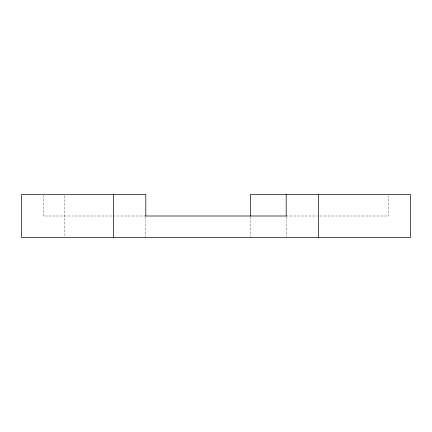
<?xml version="1.0" encoding="UTF-8"?>
<svg xmlns="http://www.w3.org/2000/svg" width="432" height="432" viewBox="0 0 432 432"><rect width="100%" height="100%" fill="white"/><g stroke="black" fill="none" stroke-linecap="round" stroke-linejoin="round"><path stroke-width="0.32" stroke-dasharray="2.16 1.62" d="M145.562 216L43.2 216L43.2 194.4M286.2 216L388.8 216L388.8 195.75M286.2 216.653L286.2 236.947M250.549 216.675L250.549 237.6M145.8 216.675L145.8 237.6M64.8 195.75L64.8 237.6"/><path stroke-width="0.65" d="M145.562 216L286.292 216M318.6 194.4L318.6 237.6M286.2 194.4L286.2 216M250.549 216L250.549 194.4L410.4 194.4L410.4 237.6L21.6 237.6L21.6 194.4L145.8 194.4L145.8 216M113.4 194.4L113.4 237.6"/></g></svg>
